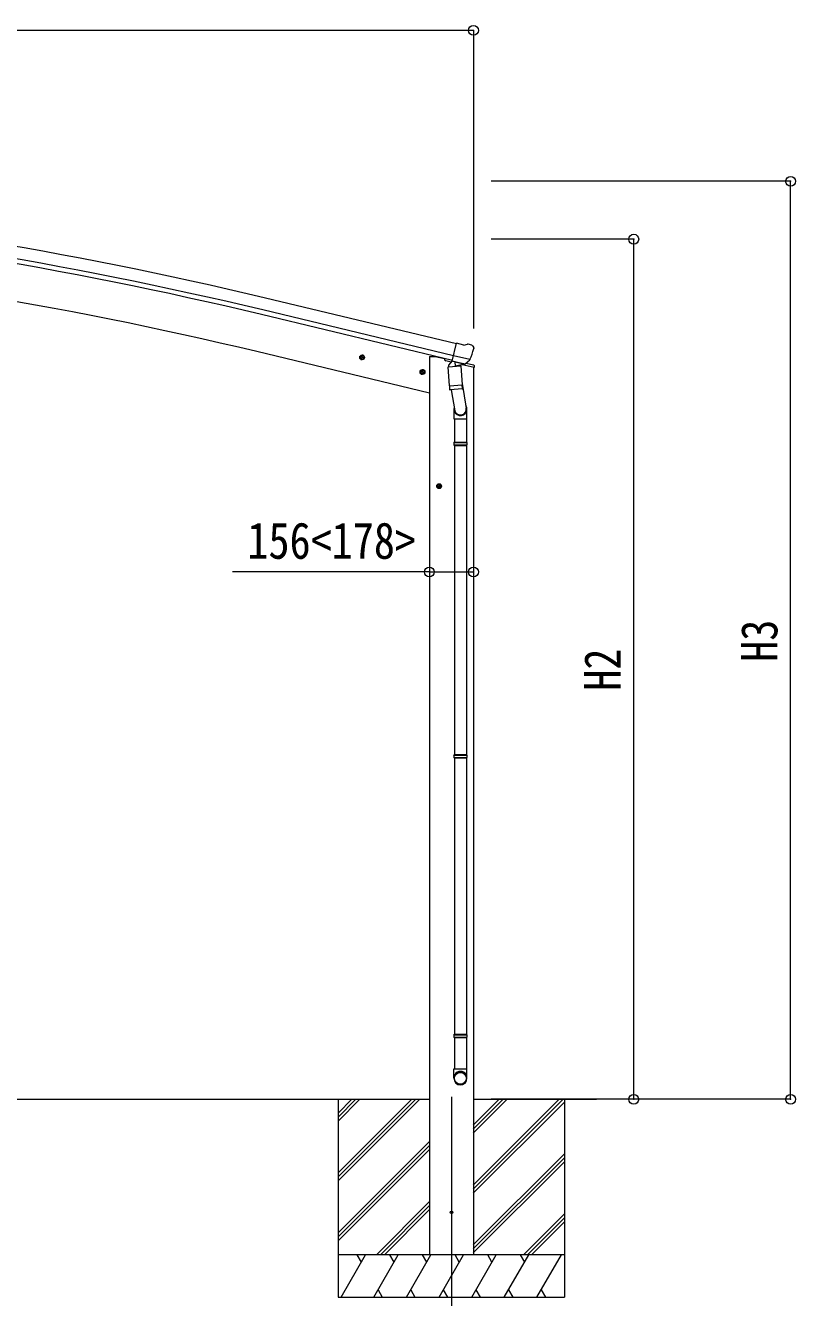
# Model space of a CAD drawing. Units: millimetres at full size, sheet at 1:35; details may follow other scales. Extents: x -9783 to 9892, y -6828 to 6752.
# Drawn here: x -1800 to 926, y -1971 to 2533 of the extents above; entities that cross this region are included whole.
import ezdxf
from ezdxf.enums import TextEntityAlignment as Align

# ---------------------------------------------------------------- set-up
doc = ezdxf.new("R2010")
doc.units = ezdxf.units.MM
doc.header["$LTSCALE"] = 35
doc.header["$PDMODE"] = 32
doc.header["$PDSIZE"] = 35
for name, color, linetype, lineweight in [('0-0_0', 7, 'Continuous', 9), ('0-1_本体', 4, 'Continuous', 9), ('0-2_部品', 7, 'Continuous', 9), ('0-8_PARTS2', 2, 'Continuous', 9), ('0-A_寸法', 6, 'Continuous', 9)]:
    doc.layers.add(name, color=color, linetype=linetype, lineweight=lineweight)
doc.styles.add('ＭＳ ゴシック', font='')
doc.styles.get('ＭＳ ゴシック').set_extended_font_data('MS Gothic')

msp = doc.modelspace()

# ---------------------------------------------------------------- linework, layer by layer
at = {"layer": '0-0_0'}
for p, q in [((-7239.94, -1268.88), (-370.98, -1268.88)), ((-692.53, -1268.88), (-692.53, -1968.88)), ((-692.53, -1529.61), (-431.8, -1268.88)), ((-692.53, -1543.75), (-417.65, -1268.88)), ((-692.53, -1557.89), (-403.51, -1268.88)), ((-692.53, -1345.76), (-615.64, -1268.88)), ((-692.53, -1331.62), (-629.79, -1268.88)), ((-692.53, -1317.47), (-643.95, -1268.89)), ((-643.94, -1268.89), (-643.93, -1268.88)), ((-214.78, -1388.51), (-95.14, -1268.88)), ((-214.78, -1374.37), (-109.29, -1268.88)), ((-214.78, -1360.23), (-123.43, -1268.88)), ((-214.78, -1572.36), (88.69, -1268.89)), ((-214.78, -1586.5), (102.84, -1268.89)), ((-214.78, -1600.64), (107.47, -1278.39)), ((-214.28, -1268.88), (220.91, -1268.88)), ((107.47, -1268.88), (107.47, -1968.88)), ((-692.53, -1741.74), (-370.28, -1419.49)), ((-692.53, -1755.88), (-370.28, -1433.63)), ((-692.53, -1770.02), (-370.28, -1447.77)), ((-214.78, -1784.49), (107.47, -1462.24)), ((-214.78, -1798.63), (107.47, -1476.38)), ((-214.78, -1812.77), (107.47, -1490.52)), ((-557.54, -1818.88), (-370.28, -1631.62)), ((-543.39, -1818.88), (-370.28, -1645.76)), ((-529.25, -1818.88), (-370.28, -1659.9)), ((-37.04, -1818.88), (107.47, -1674.37)), ((-22.89, -1818.88), (107.47, -1688.51)), ((-8.75, -1818.88), (107.47, -1702.65)), ((107.47, -1818.88), (-692.53, -1818.88)), ((-682.24, -1968.88), (-595.64, -1818.88)), ((-610.64, -1844.86), (-625.64, -1818.88)), ((-566.77, -1968.88), (-480.17, -1818.88)), ((-495.17, -1844.86), (-510.17, -1818.88)), ((-451.3, -1968.88), (-364.7, -1818.88)), ((-379.7, -1844.86), (-394.7, -1818.88)), ((-335.83, -1968.88), (-249.23, -1818.88)), ((-264.23, -1844.86), (-279.23, -1818.88)), ((-220.36, -1968.88), (-133.75, -1818.88)), ((-148.76, -1844.86), (-163.76, -1818.88)), ((-104.89, -1968.88), (-18.28, -1818.88)), ((-48.29, -1818.88), (-33.28, -1844.86)), ((10.58, -1968.88), (97.19, -1818.88)), ((-692.53, -1968.88), (107.47, -1968.88)), ((-551.77, -1942.9), (-536.77, -1968.88)), ((-436.3, -1942.9), (-421.3, -1968.88)), ((-320.83, -1942.9), (-305.83, -1968.88)), ((-205.36, -1942.9), (-190.36, -1968.88)), ((-89.89, -1942.9), (-74.89, -1968.88)), ((25.58, -1942.9), (40.58, -1968.88))]:
    msp.add_line(p, q, dxfattribs=at)
at = {"layer": '0-1_本体'}
for p, q in [((-274.29, 1405.35), (-949.98, 1567.3)), ((-288.3, 1347.01), (-963.97, 1508.96)), ((-284.38, 1363.37), (-960.04, 1525.32)), ((-369.78, 1231.12), (-980.59, 1377.76)), ((-370.11, 1361.12), (-370.11, -1818.88)), ((-214.11, 1322.15), (-214.11, -1818.88))]:
    msp.add_line(p, q, dxfattribs=at)
msp.add_lwpolyline([(-370.11, 1361.12), (-350.11, 1361.12), (-316.27, 1353)], dxfattribs=at)
for centre, radius, start, end in [((-4322.74, -12503.95), 14469.82, 76.52099, 85.02099), ((-4322.74, -12503.95), 14409.82, 76.52099, 85.02099), ((-4322.74, -12503.95), 14426.65, 76.52099, 85.02099), ((-4340.16, -12617.05), 14392.42, 76.50111, 84.99887)]:
    msp.add_arc(centre, radius, start, end, dxfattribs=at)
at = {"layer": '0-2_部品'}
for p, q in [((-247.9, 1401.06), (-273.83, 1407.29)), ((-247.9, 1401.06), (-234.64, 1403.76)), ((-220.16, 1400.58), (-233.34, 1403.74)), ((-217.06, 1398.33), (-213.2, 1392.03)), ((-598.58, 1355.06), (-618.03, 1359.73)), ((-615.6, 1359.15), (-610.43, 1364.59)), ((-613.47, 1351.95), (-615.6, 1359.15)), ((-610.64, 1347.67), (-605.97, 1367.12)), ((-610.43, 1364.59), (-603.14, 1362.84)), ((-603.14, 1362.84), (-601, 1355.64)), ((-316.27, 1353.78), (-316.27, 1350.46)), ((-226.9, 1349.44), (-284.4, 1363.25)), ((-212.84, 1389.75), (-213.12, 1388.6)), ((-384.75, 1303.31), (-404.2, 1307.98)), ((-401.77, 1307.4), (-396.61, 1312.84)), ((-399.64, 1300.2), (-401.77, 1307.4)), ((-396.81, 1295.92), (-392.14, 1315.37)), ((-396.61, 1312.84), (-389.31, 1311.09)), ((-389.31, 1311.09), (-387.18, 1303.89)), ((-293.55, 1341.06), (-312.44, 1345.6)), ((-303.97, 1323.89), (-258.28, 1327.08)), ((-299.3, 1257.05), (-303.97, 1323.89)), ((-289.55, 1345.66), (-302.87, 1330.34)), ((-302.87, 1330.34), (-302.42, 1324)), ((-288.61, 1345.72), (-289.55, 1345.66)), ((-285.53, 1343.25), (-287.06, 1343.62)), ((-248.82, 1334.44), (-285.53, 1343.25)), ((-279.57, 1341.43), (-278.55, 1326.82)), ((-251.36, 1332.43), (-277.18, 1325.99)), ((-260.06, 1330.26), (-259.83, 1326.98)), ((-258.28, 1327.08), (-253.61, 1260.25)), ((-211.71, 1321.42), (-254.42, 1331.67)), ((-246.46, 1333.97), (-253.98, 1335.77)), ((-250.66, 1334.21), (-250.61, 1333.47)), ((-247.29, 1334.07), (-248.82, 1334.44)), ((-243.75, 1334.53), (-227.37, 1349.03)), ((-240.22, 1337.52), (-214.01, 1331.23)), ((-211.71, 1328.31), (-211.71, 1321.42)), ((-253.95, 1265.13), (-239.43, 1177.36)), ((-299.3, 1257.05), (-253.61, 1260.25)), ((-299.28, 1257.05), (-298.4, 1244.36)), ((-254.59, 1245.64), (-296.29, 1242.73)), ((-292.78, 1242.97), (-280.13, 1168.04)), ((-252.75, 1247.78), (-253.62, 1260.25)), ((-253.14, 1246.42), (-253.14, 1246.42)), ((-283.28, 1174.86), (-283.28, 1140.2)), ((-237.28, 1140.2), (-237.28, 1174.55)), ((-283.28, 1140.2), (-237.28, 1140.2)), ((-281.28, 1140.2), (-281.28, 1057.68)), ((-239.28, 1140.2), (-239.28, 1057.68)), ((-283.28, 1055.68), (-282.28, 1057.68)), ((-283.28, 1055.68), (-237.28, 1055.68)), ((-283.28, 1055.68), (-283.28, 1047.68)), ((-283.28, 1047.68), (-237.28, 1047.68)), ((-283.28, 1047.68), (-282.28, 1045.68)), ((-282.28, 1057.68), (-238.28, 1057.68)), ((-282.28, 1045.68), (-238.28, 1045.68)), ((-281.28, 1045.68), (-281.28, -48.51)), ((-239.28, 1045.68), (-239.28, -48.51)), ((-237.28, 1055.68), (-238.28, 1057.68)), ((-345.78, 901.62), (-325.78, 901.62)), ((-342.28, 905.37), (-335.78, 909.13)), ((-335.78, 891.62), (-335.78, 911.62)), ((-335.78, 909.13), (-329.28, 905.37)), ((-329.28, 905.37), (-329.28, 897.87)), ((-329.28, 897.87), (-335.78, 894.11)), ((-283.28, -50.51), (-282.28, -48.51)), ((-283.28, -50.51), (-237.28, -50.51)), ((-283.28, -50.51), (-283.28, -58.51)), ((-283.28, -58.51), (-237.28, -58.51)), ((-283.28, -58.51), (-282.28, -60.51)), ((-282.28, -48.51), (-238.28, -48.51)), ((-282.28, -60.51), (-238.28, -60.51)), ((-281.28, -60.51), (-281.28, -1038.43)), ((-239.28, -60.51), (-239.28, -1038.43)), ((-237.28, -50.51), (-238.28, -48.51)), ((-283.28, -1040.43), (-282.28, -1038.43)), ((-283.28, -1040.43), (-237.28, -1040.43)), ((-283.28, -1040.43), (-283.28, -1048.43)), ((-283.28, -1048.43), (-237.28, -1048.43)), ((-283.28, -1048.43), (-282.28, -1050.43)), ((-282.28, -1038.43), (-238.28, -1038.43)), ((-282.28, -1050.43), (-238.28, -1050.43)), ((-281.28, -1050.43), (-281.28, -1160.43)), ((-239.28, -1050.43), (-239.28, -1160.43)), ((-237.28, -1040.43), (-238.28, -1038.43)), ((-283.28, -1194.58), (-283.28, -1160.43)), ((-283.28, -1160.43), (-237.28, -1160.43)), ((-237.28, -1194.58), (-237.28, -1160.43))]:
    msp.add_line(p, q, dxfattribs=at)
for points in [[(-279.26, 1341.84), (-288.98, 1344.18), (-273.83, 1407.29)], [(-601, 1355.64), (-606.17, 1350.2), (-613.47, 1351.95)], [(-279.26, 1341.84), (-279.02, 1341.69), (-254.25, 1335.74), (-253.98, 1335.77)], [(-226.62, 1350.02), (-227.21, 1349.18), (-227.37, 1349.03)], [(-387.18, 1303.89), (-392.34, 1298.45), (-399.64, 1300.2)], [(-237.28, 1055.68), (-237.28, 1047.68), (-238.28, 1045.68)], [(-335.78, 894.11), (-342.28, 897.87), (-342.28, 905.37)], [(-237.28, -50.51), (-237.28, -58.51), (-238.28, -60.51)], [(-237.28, -1040.43), (-237.28, -1048.43), (-238.28, -1050.43)]]:
    msp.add_lwpolyline(points, dxfattribs=at)
for centre, radius in [((-608.3, 1357.39), 8.5), ((-608.3, 1357.39), 7.7), ((-608.3, 1357.39), 6.5), ((-394.47, 1305.64), 8.5), ((-394.47, 1305.64), 7.7), ((-394.47, 1305.64), 6.5), ((-335.78, 901.62), 8.5), ((-335.78, 901.62), 7.7), ((-335.78, 901.62), 6.5)]:
    msp.add_circle(centre, radius, dxfattribs=at)
at = {"layer": '0-2_部品', "color": 4}
msp.add_circle((-292.03, -1668.88), 4.5, dxfattribs=at)
at = {"layer": '0-2_部品'}
for centre, radius, start, end in [((-234.04, 1400.82), 3, 76.5, 101.5), ((-221.32, 1395.71), 5, 31.5, 76.5), ((-409.92, 1435.85), 202.4, 334.90875, 346.5), ((-311.27, 1350.46), 5, 180, 256.5), ((-286.94, 1344.11), 0.5, 221.23754, 256.5), ((-280.17, 1341.35), 0.604, 7.79405, 79.40158), ((-277.53, 1326.97), 1.03, 188.03431, 289.96103), ((-251.61, 1333.4), 1, 284, 4), ((-250.16, 1334.25), 0.5, 76.5, 184), ((-247.18, 1334.56), 0.5, 256.5, 291.76246), ((-214.71, 1328.31), 3, 0, 76.5), ((-296.43, 1244.72), 2, 190.53157, 274), ((-254.73, 1247.64), 2, 274, 322.59038), ((-254.69, 1247.61), 1.95, 322.52234, 4.95983)]:
    msp.add_arc(centre, radius, start, end, dxfattribs=at)
for centre, major_axis, ratio, start_param, end_param in [((-215.76, 1390.46), (1.57, -2.57), 0.99628, 0.7835347, 1.5707963), ((-245.76, 1336.89), (0.73, -2.92), 0.997631, 5.8041905, 5.8929484), ((-245.79, 1337.02), (-2.63, 3.16), 0.650902, 2.1145521, 2.1873627), ((-245.73, 1336.79), (0.73, -2.92), 0.997631, 5.965759, 6.7621801), ((-260.28, 1174.86), (-23, 0), 0.996195, 6.0000678, 10.0103449), ((-260.28, 1174.86), (-21, 0), 0.996195, 0.3319459, 3.3482706), ((-260.28, -1192.83), (23, 0), 0.996195, 6.2831853, 9.424778), ((-260.28, -1194.58), (23, 0), 0.996195, 6.2831853, 9.424778), ((-260.28, -1194.58), (0, -23.43), 0.981806, 4.712389, 7.8539816)]:
    msp.add_ellipse(centre, major_axis=major_axis, ratio=ratio, start_param=start_param, end_param=end_param, dxfattribs=at)
msp.add_ellipse((-260.28, -1194.58), major_axis=(-21, 0), ratio=0.996195, dxfattribs=at)
at = {"layer": '0-8_PARTS2'}
msp.add_line((-292.03, -1259.67), (-292.03, -2109.91), dxfattribs=at)
at = {"layer": '0-A_寸法'}
for p, q in [((-214.11, 2515.02), (-7396.11, 2515.02)), ((-214.11, 2515.02), (-214.11, 1460.2)), ((908.19, 1980.7), (-151.26, 1980.7)), ((908.19, -1268.88), (908.19, 1980.7)), ((353.17, 1775.8), (-151.26, 1775.8)), ((353.17, -1268.88), (353.17, 1775.8)), ((-370.11, 597.89), (-1066.27, 597.89)), ((-370.11, 597.89), (-214.11, 597.89)), ((353.17, -1268.88), (-151.26, -1268.88)), ((908.19, -1268.88), (353.17, -1268.88))]:
    msp.add_line(p, q, dxfattribs=at)
for p in [(-214.11, 2515.02), (908.19, 1980.7), (353.17, 1775.8), (-370.11, 597.89), (-214.11, 597.89), (353.17, -1268.88), (908.19, -1268.88)]:
    msp.add_point(p, dxfattribs=at)

# ---------------------------------------------------------------- texts
at = {"layer": '0-A_寸法', "color": 7, "style": 'ＭＳ ゴシック', "width": 0.85}
msp.add_text('156<178>', height=129, dxfattribs=at).set_placement((-1014.11, 605.89), align=Align.BOTTOM_LEFT)
for s, p in [('H3', (900.19, 279.91)), ('H2', (345.17, 177.46))]:
    msp.add_text(s, height=129, rotation=90, dxfattribs=at).set_placement(p, align=Align.BOTTOM_LEFT)

doc.saveas('drawing.dxf')
